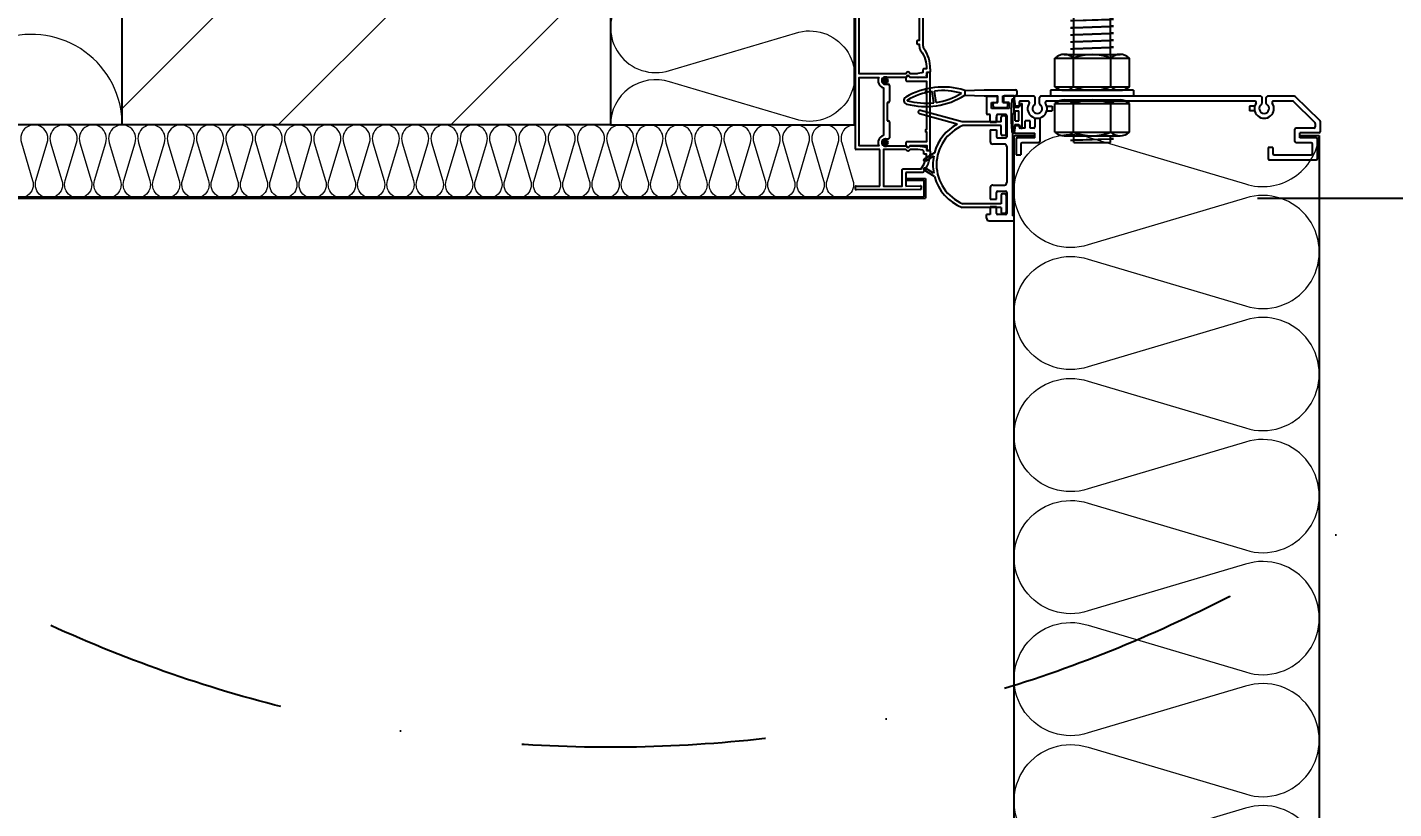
# Model space of a CAD drawing. Header units: millimetres. Extents: x 232323 to 272954, y -5343 to 8721.
# Drawn here: x 239774 to 240334, y 7114 to 7435 of the extents above; entities that cross this region are included whole.
import ezdxf

# ---------------------------------------------------------------- set-up
doc = ezdxf.new("R2010")
doc.units = ezdxf.units.MM
doc.header["$MEASUREMENT"] = 0
doc.linetypes.add('DASHDOTX2', pattern=[2, 1, -0.5, 0, -0.5])
doc.layers.get('0').update_dxf_attribs({"linetype": 'CONTINUOUS'})
for name, color, linetype, lineweight in [('A-DIMS', 7, 'CONTINUOUS', 25), ('A-DWXM-DOOR', 4, 'CONTINUOUS', 25), ('A-MKXS-MAK2', 3, 'DASHDOTX2', 25), ('A-WAXM-BLOC', 3, 'CONTINUOUS', 25), ('A-XXXX-FIN3', 4, 'CONTINUOUS', 25), ('A-XXXX-HATC', 8, 'CONTINUOUS', 18), ('A-XXXX-INSL2', 8, 'CONTINUOUS', 18)]:
    doc.layers.add(name, color=color, linetype=linetype, lineweight=lineweight)
doc.styles.add('HY울릉도L', font='')
doc.styles.add('맑은고딕', font='malgun.ttf')
doc.styles.get('HY울릉도L').set_extended_font_data('HYwulM')
doc.dimstyles.new('CDIM', dxfattribs={"dimtxt": 3, "dimasz": 1.5, "dimexe": 2, "dimexo": 1, "dimgap": 1, "dimtad": 1, "dimdec": 0, "dimrnd": 0.5, "dimzin": 0, "dimdsep": 32, "dimlunit": 6, "dimtxsty": 'HY울릉도L', "dimblk1": '_CIDOT', "dimblk2": '_CIDOT', "dimsah": 1, "dimcen": 5.5, "dimclrd": 2, "dimclre": 2, "dimclrt": 7, "dimadec": 0, "dimazin": 0, "dimtfac": 1, "dimtdec": 0, "dimtix": 1, "dimtmove": 2, "dimatfit": 1, "dimldrblk": '_CIDOT', "dimfxl": 1, "dimtolj": 1, "dimtzin": 0, "dimlwd": -1, "dimarcsym": 0})

# ---------------------------------------------------------------- blocks, each defined once
blk = doc.blocks.new('쫄대1')
at = {"color": 7}
for p, q in [((1931719.42, 129194.81), (1931719.42, 129194.31)), ((1931722.92, 129192.21), (1931721.42, 129191.41)), ((1931721.42, 129191.41), (1931721.42, 129190.91)), ((1931722.92, 129193.85), (1931722.92, 129192.21)), ((1931724.42, 129193.71), (1931728.42, 129193.71)), ((1931724.42, 129193.71), (1931724.42, 129192.21)), ((1931724.42, 129192.21), (1931728.42, 129192.21)), ((1931728.42, 129193.71), (1931728.42, 129192.21)), ((1931729.92, 129193.85), (1931729.92, 129192.21)), ((1931731.42, 129191.41), (1931729.92, 129192.21)), ((1931731.42, 129191.41), (1931731.42, 129190.91)), ((1931733.42, 129194.81), (1931733.42, 129194.31)), ((1931721.42, 129190.91), (1931731.42, 129190.91))]:
    blk.add_line(p, q, dxfattribs=at)
blk.add_ellipse((1931726.42, 129194.81), major_axis=(-7, 0), ratio=0.085714, start_param=3.141593, end_param=6.283185, dxfattribs=at)
at = {"color": 7, "extrusion": (0, 0, -1)}
for centre, major_axis, start_param, end_param in [((1931729.06, 129194.32), (9.64, 0.01), 2.261533, 3.134107), ((1931723.77, 129194.32), (-9.64, 0.01), 3.149078, 4.021652)]:
    blk.add_ellipse(centre, major_axis=major_axis, ratio=0.062704, start_param=start_param, end_param=end_param, dxfattribs=at)
blk = doc.blocks.new('rubber bk')
at = {"color": 7}
for p, q in [((1933005.7, 129232.36), (1933005.7, 129222.06)), ((1933006.7, 129233.36), (1933008.2, 129233.36)), ((1933008.2, 129231.86), (1933008.2, 129233.36)), ((1933011.5, 129231.86), (1933008.2, 129231.86)), ((1933011.5, 129231.86), (1933011.5, 129229.36)), ((1933014.5, 129231.86), (1933014.5, 129229.36)), ((1933019.3, 129231.86), (1933014.5, 129231.86)), ((1933020.3, 129230.86), (1933020.3, 129226.06)), ((1933037.1, 129226.06), (1933037.1, 129230.86)), ((1933042.9, 129231.86), (1933038.1, 129231.86)), ((1933042.9, 129231.86), (1933042.9, 129229.36)), ((1933045.9, 129229.36), (1933045.9, 129231.86)), ((1933045.9, 129231.86), (1933049.2, 129231.86)), ((1933049.2, 129231.86), (1933049.2, 129232.86)), ((1933056.7, 129233.36), (1933049.7, 129233.36)), ((1933051.7, 129224.06), (1933051.7, 129231.36)), ((1933051.7, 129231.36), (1933054.2, 129231.36)), ((1933054.2, 129231.36), (1933054.2, 129229.26)), ((1933056.7, 129233.36), (1933056.7, 129229.26)), ((1933008.2, 129225.56), (1933008.2, 129228.86)), ((1933008.7, 129229.36), (1933011.5, 129229.36)), ((1933017.3, 129225.06), (1933008.7, 129225.06)), ((1933014.5, 129229.36), (1933017.3, 129229.36)), ((1933017.8, 129228.86), (1933017.8, 129225.56)), ((1933036.1, 129225.06), (1933021.3, 129225.06)), ((1933039.6, 129228.86), (1933039.6, 129225.56)), ((1933042.9, 129229.36), (1933040.1, 129229.36)), ((1933048.7, 129225.06), (1933040.1, 129225.06)), ((1933048.7, 129229.36), (1933045.9, 129229.36)), ((1933046.25, 129229.36), (1933048.25, 129229.36)), ((1933049.2, 129225.56), (1933049.2, 129228.86)), ((1933054.2, 129224.06), (1933054.2, 129226.16)), ((1933056.4, 129228.96), (1933054.5, 129228.96)), ((1933056.4, 129226.46), (1933054.5, 129226.46)), ((1933056.7, 129222.06), (1933056.7, 129226.16)), ((1933005.7, 129222.06), (1933007.7, 129222.06)), ((1933007.7, 129222.56), (1933007.7, 129222.06)), ((1933007.7, 129222.56), (1933049.7, 129222.56)), ((1933049.7, 129222.56), (1933049.7, 129222.06)), ((1933049.7, 129222.06), (1933056.7, 129222.06)), ((1933054.2, 129224.06), (1933051.7, 129224.06))]:
    blk.add_line(p, q, dxfattribs=at)
for centre, radius, start, end in [((1933006.7, 129232.36), 1, 90, 180), ((1933019.3, 129230.86), 1, 0, 90), ((1933038.1, 129230.86), 1, 90, 180), ((1933049.7, 129232.86), 0.5, 90, 180), ((1933008.7, 129228.86), 0.5, 90, 180), ((1933008.7, 129225.56), 0.5, 180, 270), ((1933017.3, 129228.86), 0.5, 0, 90), ((1933017.3, 129225.56), 0.5, 270, 0), ((1933021.3, 129226.06), 1, 180, 270), ((1933036.1, 129226.06), 1, 270, 0), ((1933040.1, 129228.86), 0.5, 90, 180), ((1933040.1, 129225.56), 0.5, 180, 270), ((1933048.7, 129228.86), 0.5, 0, 90), ((1933048.7, 129225.56), 0.5, 270, 0), ((1933054.5, 129229.26), 0.3, 180, 270), ((1933054.5, 129226.16), 0.3, 90, 180), ((1933056.4, 129229.26), 0.3, 270, 0), ((1933056.4, 129226.16), 0.3, 0, 90)]:
    blk.add_arc(centre, radius, start, end, dxfattribs=at)
blk = doc.blocks.new('side rubber')
at = {"color": 4}
for p, q in [((1933119.27, 129317.92), (1933123.92, 129318.54)), ((1933119.4, 129316.93), (1933124.05, 129317.55)), ((1933122.32, 129305.21), (1933122.07, 129297.21)), ((1933124.32, 129305.21), (1933122.32, 129305.21)), ((1933124.32, 129305.21), (1933124.57, 129297.21)), ((1933117.37, 129293.11), (1933117.37, 129288.11)), ((1933117.87, 129293.61), (1933118.87, 129293.61)), ((1933119.37, 129293.11), (1933119.37, 129291.61)), ((1933122.07, 129297.21), (1933122.07, 129291.61)), ((1933122.07, 129296.26), (1933122.07, 129292.16)), ((1933124.57, 129297.21), (1933124.57, 129284.41)), ((1933117.87, 129287.61), (1933118.87, 129287.61)), ((1933119.37, 129291.61), (1933122.07, 129291.61)), ((1933119.37, 129289.61), (1933119.37, 129288.11)), ((1933119.37, 129289.61), (1933122.07, 129289.61)), ((1933122.07, 129289.61), (1933122.07, 129284.41)), ((1933122.07, 129284.96), (1933122.07, 129289.06)), ((1933124.07, 129283.91), (1933122.57, 129283.91))]:
    blk.add_line(p, q, dxfattribs=at)
for centre, radius, start, end in [((1933147.46, 129321.19), 29.78, 164.775, 212.4292), ((1933120.21, 129328.61), 1.54, 30.4539, 164.775), ((1933147.46, 129321.19), 28.38, 164.775, 186.6051), ((1933120.21, 129328.61), 0.135, 30.4539, 164.775), ((1933095.85, 129314.29), 28.38, 8.6238, 30.4539), ((1933095.9, 129314.18), 29.8, 342.5101, 30.683), ((1933147.46, 129321.19), 28.38, 188.6238, 211.0933), ((1933095.85, 129314.29), 28.38, 344.1356, 6.6051), ((1933117.87, 129293.11), 0.5, 90, 180), ((1933118.87, 129293.11), 0.5, 0, 90), ((1933117.87, 129288.11), 0.5, 180, 270), ((1933118.87, 129288.11), 0.5, 270, 0), ((1933122.57, 129284.41), 0.5, 180, 270), ((1933124.07, 129284.41), 0.5, 270, 0)]:
    blk.add_arc(centre, radius, start, end, dxfattribs=at)
blk = doc.blocks.new('inner rubber')
at = {"color": 4}
for p, q in [((1933125.98, 129310.31), (1933130.26, 129325.73)), ((1933104.54, 129319.62), (1933107.1, 129323.81)), ((1933105.91, 129319.94), (1933107.96, 129323.28)), ((1933112.91, 129319.94), (1933110.86, 129323.28)), ((1933114.27, 129319.62), (1933111.71, 129323.81)), ((1933126.91, 129308.26), (1933131.65, 129325.35)), ((1933091.91, 129292.26), (1933091.91, 129308.26)), ((1933093.41, 129292.26), (1933093.41, 129307.98)), ((1933125.41, 129292.26), (1933125.41, 129307.98)), ((1933126.91, 129292.26), (1933126.91, 129308.26)), ((1933091.91, 129292.26), (1933089.91, 129292.26)), ((1933096.91, 129292.26), (1933093.41, 129292.26)), ((1933121.91, 129292.26), (1933125.41, 129292.26)), ((1933126.91, 129292.26), (1933128.91, 129292.26)), ((1933089.41, 129290.76), (1933089.41, 129291.76)), ((1933096.91, 129290.26), (1933089.91, 129290.26)), ((1933097.41, 129290.76), (1933097.41, 129291.76)), ((1933121.41, 129290.76), (1933121.41, 129291.76)), ((1933121.91, 129290.26), (1933128.91, 129290.26)), ((1933129.41, 129290.76), (1933129.41, 129291.76))]:
    blk.add_line(p, q, dxfattribs=at)
for centre, radius, start, end in [((1933130.96, 129325.54), 0.723, 344.4748, 164.4759), ((1933109.41, 129301.5), 18.76, 79.2477, 100.7523), ((1933107.53, 129323.54), 0.5, 328.552, 148.5535), ((1933111.29, 129323.54), 0.5, 31.4465, 211.448), ((1933109.41, 129301.5), 18.76, 105.0232, 158.878), ((1933109.41, 129301.5), 17.26, 22.0317, 157.9683), ((1933109.41, 129301.5), 18.76, 27.9822, 74.9768), ((1933089.91, 129291.76), 0.5, 90, 180), ((1933096.91, 129291.76), 0.5, 0, 90), ((1933121.91, 129291.76), 0.5, 90, 180), ((1933128.91, 129291.76), 0.5, 0, 90), ((1933089.91, 129290.76), 0.5, 180, 270), ((1933096.91, 129290.76), 0.5, 270, 0), ((1933121.91, 129290.76), 0.5, 180, 270), ((1933128.91, 129290.76), 0.5, 270, 0)]:
    blk.add_arc(centre, radius, start, end, dxfattribs=at)
blk = doc.blocks.new('safeguard')
at = {"color": 6}
for p, q in [((1933061.79, 129645.73), (1933061.79, 129107.73)), ((1933111.79, 129645.73), (1933061.79, 129645.73)), ((1933062.39, 129645.13), (1933062.39, 129108.33)), ((1933111.19, 129645.13), (1933062.39, 129645.13)), ((1933111.19, 129645.13), (1933111.19, 129637.33)), ((1933111.79, 129645.73), (1933111.79, 129636.73)), ((1933111.19, 129637.33), (1933102.79, 129637.33)), ((1933102.79, 129636.73), (1933102.79, 129637.33)), ((1933111.79, 129636.73), (1933102.79, 129636.73)), ((1933065.24, 129136.32), (1933065.24, 129136.43)), ((1933065.34, 129136.43), (1933065.24, 129136.43)), ((1933065.31, 129109.93), (1933065.24, 129136.13)), ((1933065.54, 129136.43), (1933066.44, 129136.43)), ((1933066.74, 129136.13), (1933066.74, 129126.43)), ((1933081.74, 129126.43), (1933081.74, 129136.13)), ((1933082.04, 129136.43), (1933148.43, 129136.43)), ((1933148.73, 129136.13), (1933148.73, 129126.43)), ((1933163.74, 129126.43), (1933163.74, 129136.13)), ((1933164.04, 129136.43), (1933164.24, 129136.43)), ((1933165.24, 129135.43), (1933165.24, 129112.72)), ((1933066.74, 129126.43), (1933081.74, 129126.43)), ((1933083.61, 129123.96), (1933084.4, 129123.17)), ((1933083.64, 129124.39), (1933084.83, 129123.19)), ((1933083.78, 129124.69), (1933085.13, 129123.34)), ((1933084.01, 129124.92), (1933085.36, 129123.56)), ((1933084.31, 129125.06), (1933085.5, 129123.87)), ((1933084.74, 129125.08), (1933085.52, 129124.3)), ((1933109.76, 129125.08), (1933108.97, 129124.3)), ((1933110.18, 129125.06), (1933108.99, 129123.87)), ((1933110.49, 129124.92), (1933109.14, 129123.56)), ((1933110.71, 129124.69), (1933109.36, 129123.34)), ((1933110.86, 129124.39), (1933109.66, 129123.19)), ((1933110.88, 129123.96), (1933110.09, 129123.17)), ((1933148.73, 129126.43), (1933163.74, 129126.43)), ((1933083.28, 129123.35), (1933083.28, 129115.8)), ((1933086.02, 129122.93), (1933086.02, 129123.76)), ((1933093.02, 129122.43), (1933086.52, 129122.43)), ((1933093.52, 129123.43), (1933093.52, 129122.93)), ((1933100.97, 129123.43), (1933093.52, 129123.43)), ((1933100.97, 129123.43), (1933093.52, 129123.43)), ((1933100.97, 129122.93), (1933100.97, 129123.43)), ((1933107.97, 129122.43), (1933101.47, 129122.43)), ((1933108.47, 129123.76), (1933108.47, 129122.93)), ((1933111.29, 129115.8), (1933111.29, 129123.51)), ((1933066.74, 129115.73), (1933066.81, 129109.74)), ((1933072.24, 129115.73), (1933066.74, 129115.73)), ((1933069.19, 129115.73), (1933069.19, 129108.33)), ((1933069.79, 129115.73), (1933069.19, 129115.73)), ((1933069.79, 129115.73), (1933069.79, 129107.73)), ((1933072.24, 129108.73), (1933072.24, 129115.73)), ((1933083.23, 129115.66), (1933082.73, 129115.17)), ((1933082.73, 129114.46), (1933083.23, 129113.97)), ((1933083.28, 129113.82), (1933083.28, 129110.77)), ((1933111.29, 129110.77), (1933111.29, 129113.82)), ((1933111.85, 129115.17), (1933111.35, 129115.66)), ((1933111.35, 129113.97), (1933111.85, 129114.46)), ((1933069.79, 129107.73), (1933061.79, 129107.73)), ((1933069.19, 129108.33), (1933062.39, 129108.33)), ((1933065.31, 129109.43), (1933065.31, 129109.61)), ((1933065.49, 129109.43), (1933065.31, 129109.43)), ((1933066.51, 129109.43), (1933065.81, 129109.43)), ((1933066.81, 129109.43), (1933066.74, 129109.43)), ((1933066.81, 129109.43), (1933066.81, 129109.5)), ((1933081.28, 129107.22), (1933081.28, 129106.02)), ((1933082.46, 129107.22), (1933081.28, 129107.22)), ((1933083.27, 129110.68), (1933082.64, 129107.34)), ((1933113.29, 129107.22), (1933112.12, 129107.22)), ((1933113.29, 129106.02), (1933113.29, 129107.22)), ((1933161.24, 129108.72), (1933124.19, 129108.72)), ((1933080.98, 129105.72), (1933079.78, 129105.72)), ((1933114.79, 129105.72), (1933113.59, 129105.72))]:
    blk.add_line(p, q, dxfattribs=at)
for points in [[(1933087.46, 129124.93, 0.470454), (1933083.24, 129126.82), (1933083.24, 129134.93), (1933111.25, 129134.93), (1933111.25, 129126.82, 0.470454), (1933107.03, 129124.93)], [(1933114.79, 129108.42, 0.414215), (1933114.49, 129108.72), (1933113.62, 129108.72, -0.360888), (1933113.13, 129109.13), (1933112.8, 129110.88, -0.046392), (1933112.79, 129110.97), (1933112.79, 129113.91), (1933113.35, 129114.46, 0.414204), (1933113.35, 129115.17), (1933112.79, 129115.72), (1933112.79, 129134.93), (1933147.23, 129134.93), (1933147.23, 129125.23, 0.414214), (1933147.53, 129124.93), (1933148.73, 129124.93), (1933163.74, 129124.93), (1933163.74, 129112.72, -0.414214), (1933161.24, 129110.22), (1933159.39, 129110.22), (1933159.39, 129110.92, 0.414214), (1933159.09, 129111.22), (1933158.19, 129111.22, 0.414214), (1933157.89, 129110.92), (1933157.89, 129110.22), (1933142.89, 129110.22), (1933142.89, 129110.92, 0.414214), (1933142.59, 129111.22), (1933141.69, 129111.22, 0.414214), (1933141.39, 129110.92), (1933141.39, 129110.22), (1933126.38, 129110.22), (1933126.38, 129110.92, 0.414214), (1933126.08, 129111.22), (1933125.18, 129111.22, 0.414214), (1933124.88, 129110.92), (1933124.88, 129110.26), (1933124.2, 129110.26, 0.160398), (1933122.12, 129109.58, -0.156655), (1933114.79, 129107.22)], [(1933082.83, 129115.1, 0.414204), (1933082.83, 129114.53), (1933083.41, 129113.95), (1933083.41, 129107.12), (1933081.71, 129107.12, 0.414214), (1933081.41, 129106.82), (1933081.41, 129106.02, 0.414214), (1933081.71, 129105.72), (1933112.92, 129105.72, 0.414214), (1933113.22, 129106.02), (1933113.22, 129106.82, 0.414214), (1933112.92, 129107.12), (1933111.22, 129107.12), (1933111.22, 129113.95), (1933111.81, 129114.53, 0.414204), (1933111.81, 129115.1), (1933111.18, 129115.72), (1933110.22, 129115.72, 0.414214), (1933109.72, 129115.22), (1933109.72, 129107.22), (1933105.72, 129107.22), (1933105.72, 129107.42, 0.414214), (1933105.42, 129107.72), (1933105.02, 129107.72, 0.414214), (1933104.72, 129107.42), (1933104.72, 129107.22), (1933089.92, 129107.22), (1933089.92, 129107.42, 0.414214), (1933089.62, 129107.72), (1933089.22, 129107.72, 0.414214), (1933088.92, 129107.42), (1933088.92, 129107.22), (1933084.91, 129107.22), (1933084.91, 129115.22, 0.414214), (1933084.41, 129115.72), (1933083.46, 129115.72)]]:
    blk.add_lwpolyline(points, format="xyb", close=True, dxfattribs=at)
blk.add_lwpolyline([(1933079.78, 129108.42), (1933080.9, 129108.42, 0.360887), (1933081.39, 129108.83), (1933081.78, 129110.88, 0.046392), (1933081.78, 129110.97), (1933081.78, 129113.91), (1933081.23, 129114.46, -0.414204), (1933081.23, 129115.17), (1933081.78, 129115.72), (1933081.78, 129124.93), (1933066.74, 129124.93), (1933066.74, 129117.23), (1933073.44, 129117.23, -0.414214), (1933073.74, 129116.93), (1933073.74, 129109.46, 0.137442), (1933079.78, 129107.23), (1933079.78, 129108.42, 0.137442)], format="xyb", dxfattribs=at)
for centre in [(1933084.57, 129124.13), (1933109.93, 129124.13)]:
    blk.add_circle(centre, 0.97, dxfattribs=at)
for centre, radius, start, end in [((1933065.54, 129136.13), 0.3, 90, 180.1606), ((1933066.44, 129136.13), 0.3, 0, 90), ((1933082.04, 129136.13), 0.3, 90, 180), ((1933148.43, 129136.13), 0.3, 0, 90), ((1933164.04, 129136.13), 0.3, 90, 180), ((1933164.24, 129135.43), 1, 0, 90), ((1933084.57, 129124.13), 1.5, 345.929, 211.1315), ((1933109.93, 129124.13), 1.5, 335.9069, 194.071), ((1933086.52, 129122.93), 0.5, 180, 270), ((1933093.02, 129122.93), 0.5, 270, 0), ((1933101.47, 129122.93), 0.5, 180, 270), ((1933107.97, 129122.93), 0.5, 270, 0), ((1933083.08, 129114.81), 0.5, 135.0009, 224.9991), ((1933083.08, 129115.8), 0.2, 315.0009, 0), ((1933083.08, 129113.82), 0.2, 0, 44.9991), ((1933111.49, 129115.8), 0.2, 180, 224.9991), ((1933111.49, 129113.82), 0.2, 135.0009, 180), ((1933111.49, 129114.81), 0.5, 315.0009, 44.9991), ((1933065.81, 129109.93), 0.5, 180.1606, 270), ((1933066.51, 129109.73), 0.3, 270, 0.6758), ((1933080.75, 129119.14), 13.45, 230.74, 265.8923), ((1933082.46, 129107.42), 0.2, 269.9999, 334.9831), ((1933083.08, 129110.77), 0.2, 334.9831, 0), ((1933111.49, 129110.77), 0.2, 180, 205.0171), ((1933112.12, 129107.42), 0.2, 205.0171, 270.0001), ((1933115.08, 129119.06), 13.34, 268.7966, 306.45), ((1933124.19, 129106.72), 2, 90, 126.45), ((1933161.24, 129112.72), 4, 270, 0), ((1933080.98, 129106.02), 0.3, 270, 0), ((1933113.59, 129106.02), 0.3, 180, 269.9958)]:
    blk.add_arc(centre, radius, start, end, dxfattribs=at)
blk = doc.blocks.new('고정볼트')
at = {"color": 1}
for p, q in [((1934018.66, 124726.28), (1934018.66, 124736.78)), ((1934018.66, 124736.78), (1934049.16, 124736.78)), ((1934022.48, 124738.28), (1934045.35, 124738.28)), ((1934026.29, 124726.28), (1934026.29, 124738.28)), ((1934041.54, 124726.28), (1934041.54, 124738.28)), ((1934049.16, 124726.28), (1934049.16, 124736.78)), ((1934050.91, 124726.28), (1934016.91, 124726.28)), ((1934016.91, 124726.28), (1934016.91, 124723.83)), ((1934018.66, 124726.28), (1934049.16, 124726.28)), ((1934050.91, 124726.28), (1934050.91, 124723.83)), ((1934050.91, 124723.83), (1934016.91, 124723.83)), ((1934050.91, 124717.83), (1934016.91, 124717.83)), ((1934016.91, 124717.83), (1934016.91, 124715.38)), ((1934050.91, 124715.38), (1934016.91, 124715.38)), ((1934022.48, 124715.38), (1934045.35, 124715.38)), ((1934026.29, 124702.18), (1934026.29, 124715.38)), ((1934041.54, 124702.18), (1934041.54, 124715.38)), ((1934050.91, 124717.83), (1934050.91, 124715.38)), ((1934018.66, 124702.18), (1934018.66, 124713.88)), ((1934018.66, 124713.88), (1934049.16, 124713.88)), ((1934049.16, 124702.18), (1934049.16, 124713.88)), ((1934018.66, 124702.18), (1934049.16, 124702.18)), ((1934022.48, 124700.68), (1934045.35, 124700.68)), ((1934025.11, 124699.75), (1934026.41, 124699.79)), ((1934025.11, 124699.75), (1934026.41, 124699.74)), ((1934025.17, 124699.75), (1934026.41, 124699.83)), ((1934026.41, 124683.01), (1934026.41, 124700.68)), ((1934026.41, 124699.83), (1934041.41, 124700.36)), ((1934026.41, 124699.79), (1934041.41, 124700.31)), ((1934026.41, 124699.74), (1934041.41, 124700.26)), ((1934026.41, 124696.95), (1934041.41, 124697.48)), ((1934026.41, 124696.9), (1934041.41, 124697.43)), ((1934026.41, 124696.86), (1934041.41, 124697.38)), ((1934041.41, 124683.01), (1934041.41, 124700.68)), ((1934042.71, 124700.35), (1934041.41, 124700.36)), ((1934041.41, 124700.31), (1934042.71, 124700.35)), ((1934042.66, 124700.35), (1934041.41, 124700.26)), ((1934042.71, 124697.47), (1934041.41, 124697.48)), ((1934041.41, 124697.43), (1934042.71, 124697.47)), ((1934042.66, 124697.47), (1934041.41, 124697.38)), ((1934025.11, 124696.86), (1934026.41, 124696.9)), ((1934025.11, 124696.86), (1934026.41, 124696.86)), ((1934025.11, 124693.98), (1934026.41, 124694.02)), ((1934025.11, 124693.98), (1934026.41, 124693.98)), ((1934025.17, 124696.87), (1934026.41, 124696.95)), ((1934025.17, 124693.99), (1934026.41, 124694.07)), ((1934026.41, 124694.07), (1934041.41, 124694.59)), ((1934026.41, 124694.02), (1934041.41, 124694.55)), ((1934026.41, 124693.98), (1934041.41, 124694.5)), ((1934026.41, 124691.19), (1934041.41, 124691.71)), ((1934026.41, 124691.14), (1934041.41, 124691.67)), ((1934041.41, 124694.55), (1934042.71, 124694.59)), ((1934042.71, 124694.59), (1934041.41, 124694.59)), ((1934042.66, 124694.58), (1934041.41, 124694.5)), ((1934041.41, 124691.67), (1934042.71, 124691.71)), ((1934042.71, 124691.71), (1934041.41, 124691.71)), ((1934042.66, 124691.7), (1934041.41, 124691.62)), ((1934025.11, 124691.1), (1934026.41, 124691.14)), ((1934025.11, 124691.1), (1934026.41, 124691.09)), ((1934025.11, 124688.22), (1934026.41, 124688.26)), ((1934025.11, 124688.22), (1934026.41, 124688.21)), ((1934025.17, 124691.1), (1934026.41, 124691.19)), ((1934025.17, 124688.22), (1934026.41, 124688.31)), ((1934026.41, 124691.09), (1934041.41, 124691.62)), ((1934026.41, 124688.31), (1934041.41, 124688.83)), ((1934026.41, 124688.26), (1934041.41, 124688.78)), ((1934026.41, 124688.21), (1934041.41, 124688.74)), ((1934042.71, 124688.82), (1934041.41, 124688.83)), ((1934041.41, 124688.78), (1934042.71, 124688.82)), ((1934042.66, 124688.82), (1934041.41, 124688.74)), ((1934018.66, 124669.81), (1934018.66, 124681.51)), ((1934018.66, 124681.51), (1934049.16, 124681.51)), ((1934022.48, 124683.01), (1934045.35, 124683.01)), ((1934025.11, 124685.34), (1934026.41, 124685.38)), ((1934025.11, 124685.34), (1934026.41, 124685.33)), ((1934025.17, 124685.34), (1934026.41, 124685.42)), ((1934026.29, 124669.81), (1934026.29, 124683.01)), ((1934026.41, 124685.42), (1934041.41, 124685.95)), ((1934026.41, 124685.38), (1934041.41, 124685.9)), ((1934026.41, 124685.33), (1934041.41, 124685.86)), ((1934042.71, 124685.94), (1934041.41, 124685.95)), ((1934041.41, 124685.9), (1934042.71, 124685.94)), ((1934042.66, 124685.94), (1934041.41, 124685.86)), ((1934041.54, 124669.81), (1934041.54, 124683.01)), ((1934049.16, 124669.81), (1934049.16, 124681.51)), ((1934018.66, 124669.81), (1934049.16, 124669.81)), ((1934050.91, 124668.31), (1934016.91, 124668.31)), ((1934016.91, 124668.31), (1934016.91, 124665.86)), ((1934050.91, 124665.86), (1934016.91, 124665.86)), ((1934022.48, 124668.31), (1934045.35, 124668.31)), ((1934022.48, 124664.36), (1934045.35, 124664.36)), ((1934026.29, 124651.16), (1934026.29, 124664.36)), ((1934041.54, 124651.16), (1934041.54, 124664.36)), ((1934050.91, 124668.31), (1934050.91, 124665.86)), ((1934018.66, 124651.16), (1934018.66, 124662.86)), ((1934018.66, 124662.86), (1934049.16, 124662.86)), ((1934049.16, 124651.16), (1934049.16, 124662.86)), ((1934018.66, 124651.16), (1934049.16, 124651.16)), ((1934022.48, 124649.66), (1934045.35, 124649.66)), ((1934025.11, 124647.88), (1934026.41, 124647.92)), ((1934025.11, 124647.88), (1934026.41, 124647.87)), ((1934025.17, 124647.88), (1934026.41, 124647.96)), ((1934026.41, 124646.88), (1934026.41, 124649.66)), ((1934026.41, 124647.96), (1934041.41, 124648.49)), ((1934026.41, 124647.92), (1934041.41, 124648.44)), ((1934026.41, 124647.87), (1934041.41, 124648.4)), ((1934026.41, 124646.88), (1934041.41, 124646.88)), ((1934041.41, 124646.88), (1934041.41, 124649.66)), ((1934042.71, 124648.48), (1934041.41, 124648.49)), ((1934041.41, 124648.44), (1934042.71, 124648.48)), ((1934042.66, 124648.48), (1934041.41, 124648.4))]:
    blk.add_line(p, q, dxfattribs=at)
for centre, radius, start, end in [((1934022.48, 124732.69), 5.6, 47.0464, 132.9536), ((1934033.91, 124718.15), 20.13, 67.7416, 112.2584), ((1934045.35, 124732.69), 5.6, 47.0464, 132.9536), ((1934022.48, 124709.79), 5.6, 47.0464, 132.9536), ((1934033.91, 124695.25), 20.13, 67.7416, 112.2584), ((1934045.35, 124709.79), 5.6, 47.0464, 132.9536), ((1934022.48, 124706.28), 5.6, 227.0464, 312.9536), ((1934033.91, 124720.81), 20.13, 247.7416, 292.2584), ((1934045.35, 124706.28), 5.6, 227.0464, 312.9536), ((1934022.48, 124677.42), 5.6, 47.0464, 132.9536), ((1934033.91, 124662.88), 20.13, 67.7416, 112.2584), ((1934045.35, 124677.42), 5.6, 47.0464, 132.9536), ((1934022.48, 124673.91), 5.6, 227.0464, 312.9536), ((1934033.91, 124688.45), 20.13, 247.7416, 292.2584), ((1934045.35, 124673.91), 5.6, 227.0464, 312.9536), ((1934022.48, 124658.77), 5.6, 47.0464, 132.9536), ((1934033.91, 124644.23), 20.13, 67.7416, 112.2584), ((1934045.35, 124658.77), 5.6, 47.0464, 132.9536), ((1934022.48, 124655.26), 5.6, 227.0464, 312.9536), ((1934033.91, 124669.8), 20.13, 247.7416, 292.2584), ((1934045.35, 124655.26), 5.6, 227.0464, 312.9536)]:
    blk.add_arc(centre, radius, start, end, dxfattribs=at)
blk = doc.blocks.new('방열도어-양개')
at = {"color": 6}
for p, q in [((1.99, 3041.23), (1.99, 3037.73)), ((10.16, 3041.73), (2.49, 3041.73)), ((3.99, 3039.23), (3.99, 3037.73)), ((7.75, 3039.73), (4.49, 3039.73)), ((10.66, 3038.85), (10.66, 3041.23)), ((12.33, 3038.85), (12.33, 3041.23)), ((103.06, 3041.73), (12.83, 3041.73)), ((100.65, 3039.73), (15.23, 3039.73)), ((103.56, 3038.85), (103.56, 3041.23)), ((105.22, 3038.85), (105.22, 3041.23)), ((116.78, 3041.73), (105.72, 3041.73)), ((116.02, 3039.73), (108.13, 3039.73)), ((125.16, 3030.98), (116.35, 3039.61)), ((127.18, 3031.87), (117.13, 3041.59)), ((3.99, 3037.73), (1.99, 3037.73)), ((15.37, 3037.73), (17.53, 3037.73)), ((15.37, 3035.73), (17.53, 3035.73)), ((17.53, 3037.73), (17.53, 3035.73)), ((100.52, 3037.73), (98.39, 3037.73)), ((98.39, 3037.73), (98.39, 3035.73)), ((100.52, 3035.73), (98.39, 3035.73)), ((3.99, 3029.68), (1.99, 3029.68)), ((1.99, 3029.68), (1.99, 3027.18)), ((3.99, 3029.68), (3.99, 3029.18)), ((6.49, 3028.68), (4.49, 3028.68)), ((8.49, 3031.68), (6.49, 3031.68)), ((6.49, 3028.68), (6.49, 3031.68)), ((8.49, 3028.68), (8.49, 3031.68)), ((9.99, 3028.68), (8.49, 3028.68)), ((10.49, 3032.86), (10.49, 3029.18)), ((12.49, 3032.86), (12.49, 3023.23)), ((116.99, 3023.23), (116.99, 3028.23)), ((124.83, 3028.73), (117.49, 3028.73)), ((125.33, 3030.6), (125.33, 3029.23)), ((127.33, 3031.51), (127.33, 3027.23)), ((2.49, 3026.68), (10.49, 3026.68)), ((2.79, 3024.23), (2.79, 3017.73)), ((10.49, 3024.73), (3.29, 3024.73)), ((4.79, 3022.23), (4.79, 3017.73)), ((11.99, 3022.73), (5.29, 3022.73)), ((10.49, 3024.73), (10.49, 3026.68)), ((123.69, 3022.73), (117.49, 3022.73)), ((118.99, 3024.73), (118.99, 3026.73)), ((126.83, 3026.73), (118.99, 3026.73)), ((125.69, 3024.73), (118.99, 3024.73)), ((124.19, 3018.23), (124.19, 3022.23)), ((126.19, 3016.23), (126.19, 3024.23)), ((2.79, 3017.73), (4.79, 3017.73)), ((107.99, 3020.73), (105.99, 3020.73)), ((105.99, 3020.73), (105.99, 3016.23)), ((107.99, 3020.73), (107.99, 3018.23)), ((108.49, 3017.73), (123.69, 3017.73)), ((106.49, 3015.73), (125.69, 3015.73))]:
    blk.add_line(p, q, dxfattribs=at)
for p, q in [((1.99, 3025.7), (10.49, 3025.7)), ((118.99, 3025.7), (126.99, 3025.7))]:
    blk.add_line(p, q)
for centre, radius, start, end in [((2.49, 3041.23), 0.5, 90, 180), ((4.49, 3039.23), 0.5, 90, 180), ((4.49, 3039.23), 0.5, 90, 180), ((11.49, 3036.73), 4, 146.251, 33.749), ((7.75, 3039.23), 0.5, 326.251, 90), ((7.75, 3039.23), 0.5, 326.251, 90), ((10.16, 3041.23), 0.5, 0, 90), ((10.16, 3038.85), 0.5, 302.231, 0), ((12.83, 3041.23), 0.5, 90, 180), ((12.83, 3038.85), 0.5, 180, 237.769), ((15.23, 3039.23), 0.5, 90, 213.749), ((104.39, 3036.73), 4, 146.251, 33.749), ((100.65, 3039.23), 0.5, 326.251, 90), ((103.06, 3041.23), 0.5, 0, 90), ((103.06, 3038.85), 0.5, 302.231, 0), ((105.72, 3041.23), 0.5, 90, 180), ((105.72, 3038.85), 0.5, 180, 237.769), ((108.13, 3039.23), 0.5, 90, 213.749), ((116.02, 3039.23), 0.5, 48.6584, 90), ((116.78, 3041.23), 0.5, 45.9282, 90), ((116.79, 3041.23), 0.5, 36.1547, 90), ((11.49, 3036.73), 2, 122.231, 57.769), ((104.39, 3036.73), 2, 122.231, 57.769), ((4.49, 3029.18), 0.5, 180, 270), ((9.99, 3029.18), 0.5, 270, 0), ((117.49, 3028.23), 0.5, 90, 180), ((124.83, 3029.23), 0.5, 270, 0), ((124.83, 3030.6), 0.5, 0, 48.6584), ((126.83, 3031.51), 0.5, 0, 48.6584), ((126.83, 3031.51), 0.5, 0, 45.9282), ((2.49, 3027.18), 0.5, 180, 270), ((3.29, 3024.23), 0.5, 90, 180), ((5.29, 3022.23), 0.5, 90, 180), ((11.99, 3023.23), 0.5, 270, 0), ((117.49, 3023.23), 0.5, 180, 270), ((123.69, 3022.23), 0.5, 0, 90), ((125.69, 3024.23), 0.5, 0, 90), ((126.83, 3027.23), 0.5, 270, 0), ((108.49, 3018.23), 0.5, 180, 270), ((123.69, 3018.23), 0.5, 270, 0), ((106.49, 3016.23), 0.5, 180, 270), ((125.69, 3016.23), 0.5, 270, 0)]:
    blk.add_arc(centre, radius, start, end, dxfattribs=at)
at = {"layer": 'A-DWXM-DOOR'}
for p, q in [((1.99, 77.92), (1.99, 3025.7)), ((126.99, 3025.7), (126.99, 77.92))]:
    blk.add_line(p, q, dxfattribs=at)
at = {"layer": 'A-XXXX-INSL2'}
blk.add_lwpolyline([(96.69, 2705.85, 1.37259), (96.69, 2750), (32.29, 2730.85, -1.37259), (32.29, 2775), (96.69, 2755.85, 1.37259), (96.69, 2800), (32.29, 2780.85, -1.37259), (32.29, 2825), (96.69, 2805.85, 1.37259), (96.69, 2850), (32.29, 2830.85, -1.37259), (32.29, 2875), (96.69, 2855.85, 1.37259), (96.69, 2900), (32.29, 2880.85, -1.37259), (32.29, 2925), (96.69, 2905.85, 1.37259), (96.69, 2950), (32.29, 2930.85, -1.37259), (32.29, 2975), (96.69, 2955.85, 1.37259), (96.69, 3000), (32.29, 2980.85, -1.37259), (32.29, 3025), (96.69, 3005.85, 0.478947), (126.89, 3025.7, 0.478947)], format="xyb", dxfattribs=at)
blk.add_blockref('고정볼트', (-1933999.97, -121624.13))
at = {"rotation": 90}
for name, p in [('safeguard', (129073.38, -1930061.79)), ('side rubber', (129286.96, -1930080.16)), ('rubber bk', (129224.06, -1930014.95)), ('쫄대1', (129196.15, -1928692.68))]:
    blk.add_blockref(name, p, dxfattribs=at)
at = {"color": 4, "rotation": 90}
blk.add_blockref('inner rubber', (129288.97, -1930095.68), dxfattribs=at)
blk = doc.blocks.new('_CIDOT')
at = {"color": 0, "linetype": 'ByBlock'}
blk.add_line((2, 0), (-1, 0), dxfattribs=at)
at = {"color": 0, "linetype": 'ByBlock', "const_width": 0.5}
blk.add_lwpolyline([(-0.25, 0, 1), (0.25, 0, 1)], format="xyb", close=True, dxfattribs=at)
blk = doc.blocks.new('*D67')
at = {"layer": 'A-DIMS', "lineweight": -2, "transparency": 16777216}
for p, q in [((240278.32, 7914.55), (240893.32, 7914.55)), ((240278.32, 7364.55), (240893.32, 7364.55))]:
    blk.add_line(p, q, dxfattribs=at)
at = {"layer": 'A-DIMS', "transparency": 16777216}
blk.add_line((240863.32, 7892.05), (240863.32, 7387.05), dxfattribs=at)
at = {"layer": 'A-DIMS', "transparency": 16777216, "xscale": 22.5, "yscale": 22.5, "zscale": 22.5}
for p, rotation in [((240863.32, 7914.55), 90), ((240863.32, 7364.55), 270)]:
    blk.add_blockref('_CIDOT', p, dxfattribs=dict(at, rotation=rotation))
at = {"layer": 'A-DIMS', "color": 3, "transparency": 16777216, "insert": (240825.07, 7639.55), "char_height": 45, "attachment_point": 5, "rotation": 90, "style": '맑은고딕'}
blk.add_mtext('\\A1;550', dxfattribs=at)

msp = doc.modelspace()

# ---------------------------------------------------------------- hatches: boundary and pattern name
at = {"layer": 'A-XXXX-HATC'}
h = msp.add_hatch(dxfattribs=at)
h.set_pattern_fill('ANSI31', color=256, scale=400)
h.set_pattern_definition([(45, (600, 4927.364), (-35.355339, 35.355339), [])])
h.paths.add_polyline_path([(240013.32, 8314.55), (239813.32, 8314.55), (239813.32, 7394.55), (240013.32, 7394.55)])

# ---------------------------------------------------------------- linework, layer by layer
at = {"layer": 'A-MKXS-MAK2', "ltscale": 100}
msp.add_circle((240013.32, 7689.55), 550, dxfattribs=at)
at = {"layer": 'A-WAXM-BLOC'}
msp.add_lwpolyline([(240013.32, 8314.55), (240013.32, 7394.55), (239813.32, 7394.55), (239813.32, 8314.55)], dxfattribs=at)
at = {"layer": 'A-XXXX-FIN3'}
msp.add_line((239813.32, 7394.55), (239613.32, 7394.55), dxfattribs=at)
msp.add_lwpolyline([(240013.32, 7394.55), (240113.32, 7394.55), (240113.32, 8314.55)], dxfattribs=at)
at = {"layer": 'A-XXXX-INSL2'}
for points in [[(240037.56, 7452.21, 1.37259), (240037.56, 7416.89), (240089.08, 7432.21, -1.37259), (240089.08, 7396.89), (240037.56, 7412.21, 0.509267), (240013.32, 7394.55)], [(239813.32, 7394.55, 0.509267), (239764.84, 7429.87)], [(240113.32, 7394.55, 0.509267), (240108.02, 7387.27), (240112.62, 7371.82, -1.37259), (240102.02, 7371.82), (240106.62, 7387.27, 1.37259), (240096.02, 7387.27), (240100.62, 7371.82, -1.37259), (240090.02, 7371.82), (240094.62, 7387.27, 1.37259), (240084.02, 7387.27), (240088.62, 7371.82, -1.37259), (240078.02, 7371.82), (240082.62, 7387.27, 1.37259), (240072.02, 7387.27), (240076.62, 7371.82, -1.37259), (240066.02, 7371.82), (240070.62, 7387.27, 1.37259), (240060.02, 7387.27), (240064.62, 7371.82, -1.37259), (240054.02, 7371.82), (240058.62, 7387.27, 1.37259), (240048.02, 7387.27), (240052.62, 7371.82, -1.37259), (240042.02, 7371.82), (240046.62, 7387.27, 1.37259), (240036.02, 7387.27), (240040.62, 7371.82, -1.37259), (240030.02, 7371.82), (240034.62, 7387.27, 1.37259), (240024.02, 7387.27), (240028.62, 7371.82, -1.37259), (240018.02, 7371.82), (240022.62, 7387.27, 1.37259), (240012.02, 7387.27), (240016.62, 7371.82, -1.37259), (240006.02, 7371.82), (240010.62, 7387.27, 1.37259), (240000.02, 7387.27), (240004.62, 7371.82, -1.37259), (239994.02, 7371.82), (239998.62, 7387.27, 1.37259), (239988.02, 7387.27), (239992.62, 7371.82, -1.37259), (239982.02, 7371.82), (239986.62, 7387.27, 1.37259), (239976.02, 7387.27), (239980.62, 7371.82, -1.37259), (239970.02, 7371.82), (239974.62, 7387.27, 1.37259), (239964.02, 7387.27), (239968.62, 7371.82, -1.37259), (239958.02, 7371.82), (239962.62, 7387.27, 1.37259), (239952.02, 7387.27), (239956.62, 7371.82, -1.37259), (239946.02, 7371.82), (239950.62, 7387.27, 1.37259), (239940.02, 7387.27), (239944.62, 7371.82, -1.37259), (239934.02, 7371.82), (239938.62, 7387.27, 1.37259), (239928.02, 7387.27), (239932.62, 7371.82, -1.37259), (239922.02, 7371.82), (239926.62, 7387.27, 1.37259), (239916.02, 7387.27), (239920.62, 7371.82, -1.37259), (239910.02, 7371.82), (239914.62, 7387.27, 1.37259), (239904.02, 7387.27), (239908.62, 7371.82, -1.37259), (239898.02, 7371.82), (239902.62, 7387.27, 1.37259), (239892.02, 7387.27), (239896.62, 7371.82, -1.37259), (239886.02, 7371.82), (239890.62, 7387.27, 1.37259), (239880.02, 7387.27), (239884.62, 7371.82, -1.37259), (239874.02, 7371.82), (239878.62, 7387.27, 1.37259), (239868.02, 7387.27), (239872.62, 7371.82, -1.37259), (239862.02, 7371.82), (239866.62, 7387.27, 1.37259), (239856.02, 7387.27), (239860.62, 7371.82, -1.37259), (239850.02, 7371.82), (239854.62, 7387.27, 1.37259), (239844.02, 7387.27), (239848.62, 7371.82, -1.37259), (239838.02, 7371.82), (239842.62, 7387.27, 1.37259), (239832.02, 7387.27), (239836.62, 7371.82, -1.37259), (239826.02, 7371.82), (239830.62, 7387.27, 1.37259), (239820.02, 7387.27), (239824.62, 7371.82, -1.37259), (239814.02, 7371.82), (239818.62, 7387.27, 1.37259), (239808.02, 7387.27), (239812.62, 7371.82, -1.37259), (239802.02, 7371.82), (239806.62, 7387.27, 1.37259), (239796.02, 7387.27), (239800.62, 7371.82, -1.37259), (239790.02, 7371.82), (239794.62, 7387.27, 1.37259), (239784.02, 7387.27), (239788.62, 7371.82, -1.37259), (239778.02, 7371.82), (239782.62, 7387.27, 1.37259), (239772.02, 7387.27), (239776.62, 7371.82, -1.37259), (239766.02, 7371.82)]]:
    msp.add_lwpolyline(points, format="xyb", dxfattribs=at)

# ---------------------------------------------------------------- block references
msp.add_blockref('방열도어-양개', (240176.66, 4364.55))

# ---------------------------------------------------------------- dimensions: what is measured, and where the dimension line sits
at = {"layer": 'A-DIMS'}
dim = msp.add_linear_dim(base=(240863.32, 7364.55), p1=(240263.32, 7914.55), p2=(240263.32, 7364.55), angle=90, dimstyle='CDIM', override={"dimscale": 15, "dimtxsty": '맑은고딕', "dimclrd": 256, "dimclre": 256, "dimclrt": 3}, dxfattribs=at)
dim.commit()
dim.dimension.update_dxf_attribs({"geometry": '*D67', "text_midpoint": (240825.07, 7639.55)})

doc.saveas('drawing.dxf')
